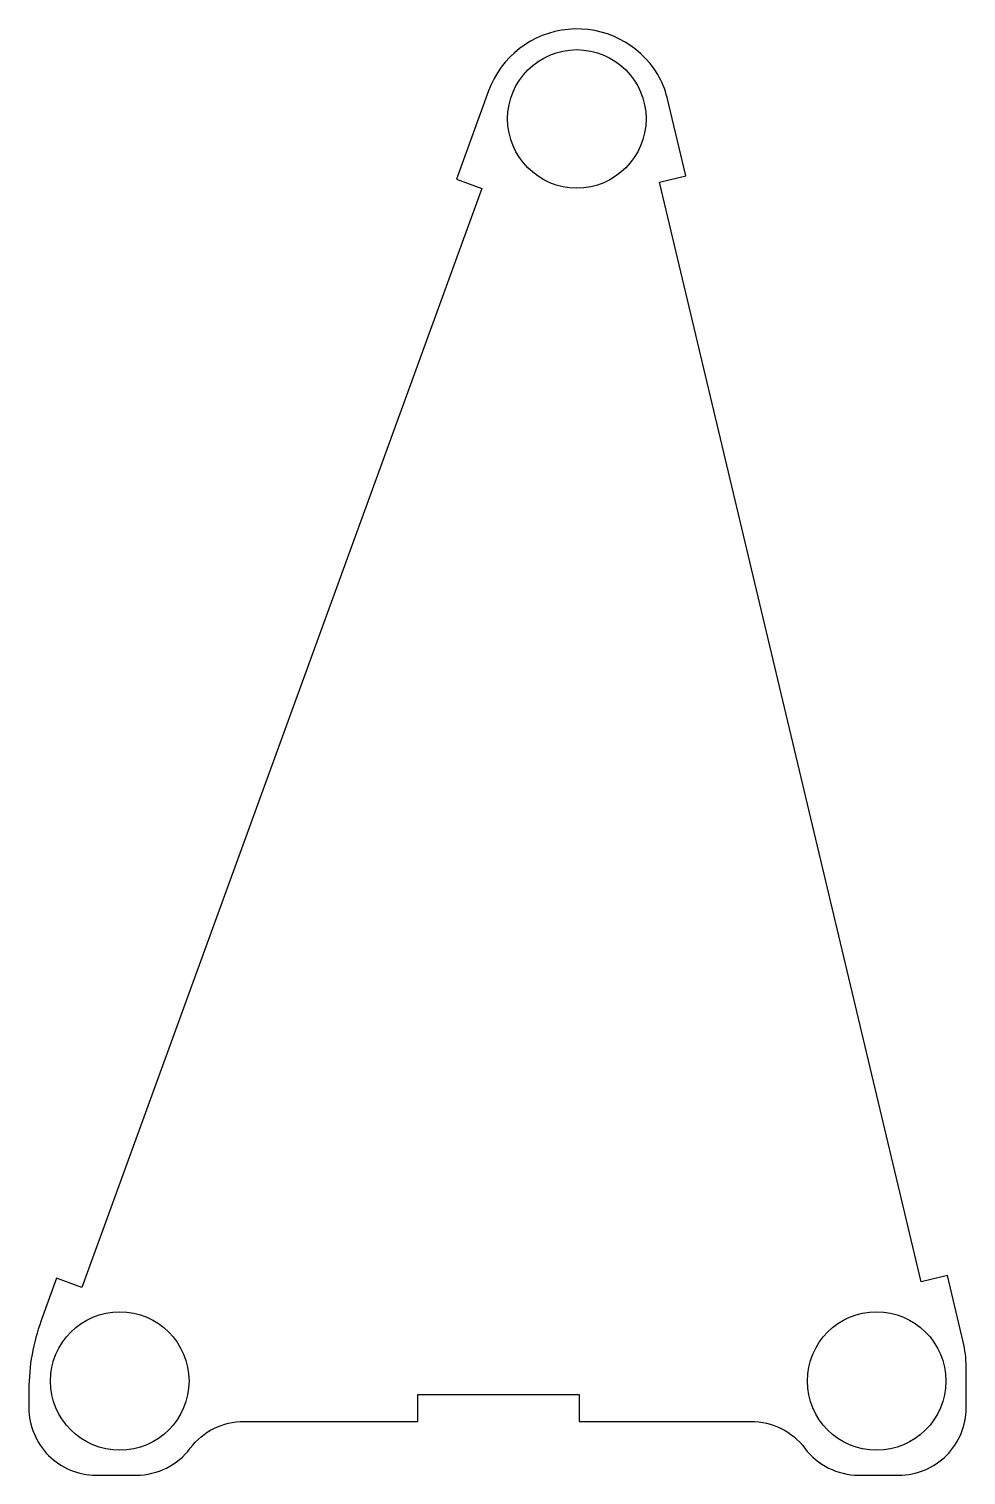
# Model space of a CAD drawing. Header units: millimetres. Extents: x 0 to 70, y -8 to 99.
import ezdxf

# ---------------------------------------------------------------- set-up
doc = ezdxf.new("R2010")
doc.units = ezdxf.units.MM
doc.layers.get('0').update_dxf_attribs({"linetype": 'CONTINUOUS'})

msp = doc.modelspace()

# ---------------------------------------------------------------- linework, layer by layer
msp.add_lwpolyline([(69.84, -0.25, 0.058476), (69.62, 1.6), (68.45, 6.52), (66.5, 6.06), (47.04, 87.85), (48.98, 88.32), (47.59, 94.16, 0.076754), (46.9, 95.85, 0.631301), (34.32, 94.65), (31.93, 88.08), (33.81, 87.39), (4.05, 5.64), (2.17, 6.32), (1.03, 3.17, 0.087489), (0.12, -1.96), (0.12, -3.32, 0.414214), (5.12, -8.32), (8.12, -8.32, 0.236068), (12.12, -6.32, -0.236068), (16.12, -4.32), (29.05, -4.32), (29.05, -2.32), (41.05, -2.32), (41.05, -4.32), (53.84, -4.32, -0.236068), (57.84, -6.32, 0.236068), (61.84, -8.32), (64.84, -8.32, 0.414214), (69.84, -3.32)], format="xyb", close=True)
for centre in [(40.88, 92.56), (6.88, -1.32), (63.18, -1.32)]:
    msp.add_circle(centre, 5.15)

doc.saveas('drawing.dxf')
